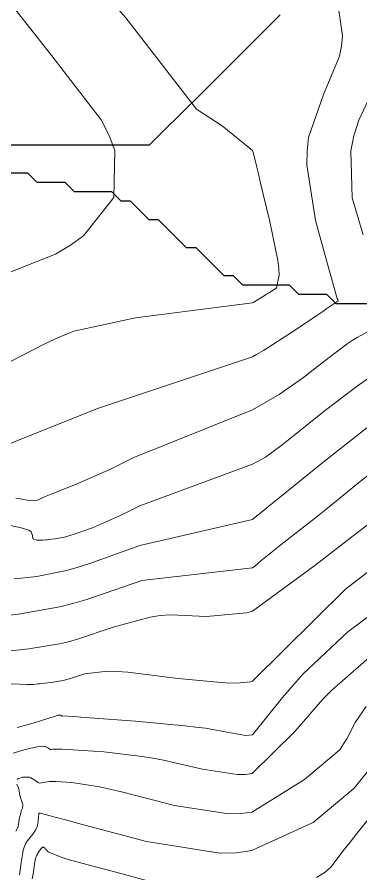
# Model space of a CAD drawing. Header units: millimetres. Extents: x 837475 to 838477, y 1189012 to 1191015.
# Drawn here: x 837974.8 to 838011.6, y 1190681.8 to 1190773.6 of the extents above; entities that cross this region are included whole.
import ezdxf

# ---------------------------------------------------------------- set-up
doc = ezdxf.new("R2010")
doc.units = ezdxf.units.MM
doc.header["$LTSCALE"] = 0.3
doc.layers.add('COTAS 10', color=7, linetype='Continuous', lineweight=9, true_color=0x6e3e2d)
doc.layers.add('COTAS INT', color=7, linetype='Continuous', lineweight=5, true_color=0x9fa19f)
doc.layers.add('DRENAJE', color=5, linetype='Continuous', lineweight=25)

msp = doc.modelspace()

# ---------------------------------------------------------------- linework, layer by layer
at = {"layer": 'COTAS 10'}
for points in [[(838014.551, 1190769.385), (838011.36, 1190762.594), (838010.858, 1190760.912), (838010.521, 1190759.315), (838010.678, 1190754.261), (838011.843, 1190750.293)], [(838013.001, 1190740.313), (838011.182, 1190739.313), (838010.664, 1190738.984), (838010.14, 1190738.631), (838008.197, 1190737.166), (838006.168, 1190735.575), (838005.59, 1190735.142), (838005.005, 1190734.712), (838002.833, 1190733.191), (838000, 1190731.559), (837987.312, 1190726.438), (837986.022, 1190725.798), (837984.81, 1190725.212), (837981.066, 1190723.559), (837978.437, 1190722.502), (837977.928, 1190722.292), (837977.512, 1190722.119), (837976.8, 1190721.792), (837975.888, 1190721.886), (837975.346, 1190721.978), (837974.68, 1190722.098)], [(837974.161, 1190702.207), (837975.072, 1190702.155), (837975.829, 1190702.117), (837975.997, 1190702.113), (837976.148, 1190702.112), (837976.544, 1190702.13), (837977.007, 1190702.183), (837977.199, 1190702.204), (837977.42, 1190702.227), (837978.451, 1190702.334), (837979.734, 1190702.55), (837980.113, 1190702.642), (837980.504, 1190702.749), (837982.003, 1190703.249), (837984.491, 1190703.534), (837985.505, 1190703.503), (837986.659, 1190703.426), (837992.003, 1190702.752), (837997.453, 1190702.26), (837998.674, 1190702.297), (837999.77, 1190702.409), (838000, 1190702.49), (838009.951, 1190712.336), (838017.423, 1190718.091)], [(838014.673, 1190690.483), (838011.169, 1190686.148), (838010.434, 1190685.227), (838009.802, 1190684.426), (838008.371, 1190682.54), (838007.766, 1190682.021), (838006.84, 1190681.442)], [(837990.601, 1190680.581), (837985.921, 1190681.868), (837981.206, 1190683.112), (837980.279, 1190683.379), (837979.517, 1190683.612), (837978.135, 1190684.174), (837977.869, 1190684.464), (837977.811, 1190684.525), (837977.759, 1190684.578), (837977.63, 1190684.702), (837977.504, 1190684.675), (837977.454, 1190684.634), (837977.399, 1190684.578), (837977.146, 1190684.252), (837976.899, 1190683.819), (837976.847, 1190683.695), (837976.802, 1190683.569), (837976.699, 1190683.101), (837976.638, 1190682.615), (837976.6, 1190682.341), (837976.525, 1190681.836), (837976.417, 1190681.303)]]:
    msp.add_lwpolyline(points, dxfattribs=at)
at = {"layer": 'COTAS INT'}
for points in [[(837978.138, 1190783.104), (837986.432, 1190773.571), (837994.014, 1190763.776), (837996.741, 1190762.002), (838000, 1190759.35), (838000.086, 1190759.023), (838000.448, 1190757.556), (838000.623, 1190756.836), (838000.83, 1190755.979), (838001.846, 1190751.75), (838002.701, 1190747.544), (838002.806, 1190746.701), (838002.854, 1190745.999), (838002.554, 1190744.625), (838001.767, 1190744.102), (838001.508, 1190743.936), (838001.231, 1190743.761), (838000.084, 1190743.05), (838000, 1190743.005), (837987.478, 1190741.425), (837980.885, 1190739.989), (837979.316, 1190739.323), (837977.702, 1190738.592), (837971.492, 1190735.425)], [(837972.519, 1190777.096), (837978.506, 1190769.502), (837983.815, 1190762.644), (837984.669, 1190760.952), (837985.255, 1190759.349), (837985.146, 1190754.305), (837981.91, 1190750.206), (837980.524, 1190749.199), (837978.927, 1190748.247), (837971.39, 1190745.272)], [(838009.075, 1190775.357), (838009.63, 1190771.612), (838009.527, 1190770.536), (838009.311, 1190769.443), (838007.604, 1190765.357), (838005.989, 1190760.731), (838005.832, 1190759.298), (838005.8, 1190757.799), (838006.736, 1190751.835), (838008.162, 1190746.666), (838008.439, 1190745.668), (838008.666, 1190744.858), (838009.063, 1190743.497), (838009.118, 1190743.379), (838009.13, 1190743.353), (838009.14, 1190743.329), (838009.162, 1190743.264), (838009.149, 1190743.215), (838009.136, 1190743.201), (838009.119, 1190743.187), (838009.028, 1190743.133), (838008.909, 1190743.067), (838008.875, 1190743.046), (838008.841, 1190743.023), (838008.714, 1190742.927), (838007.954, 1190742.399), (838007.521, 1190742.104), (838006.991, 1190741.743), (838004.274, 1190739.904), (838001.185, 1190737.917), (838000.422, 1190737.464), (838000, 1190737.224), (837983.516, 1190731.742), (837974.845, 1190728.253), (837973.163, 1190727.562)], [(837974.063, 1190719.175), (837975.233, 1190718.918), (837976.043, 1190718.641), (837976.193, 1190718.555), (837976.311, 1190718.463), (837976.466, 1190718.098), (837976.5, 1190717.779), (837976.541, 1190717.718), (837976.596, 1190717.668), (837976.905, 1190717.586), (837977.253, 1190717.583), (837977.332, 1190717.584), (837977.403, 1190717.584), (837977.594, 1190717.592), (837977.878, 1190717.618), (837978.007, 1190717.63), (837978.158, 1190717.645), (837978.887, 1190717.719), (837980.028, 1190717.957), (837980.439, 1190718.076), (837980.891, 1190718.217), (837982.868, 1190718.917), (837985.768, 1190720.191), (837986.802, 1190720.694), (837987.936, 1190721.263), (838000, 1190725.725), (838001.391, 1190726.478), (838003.018, 1190727.681), (838003.659, 1190728.18), (838004.382, 1190728.75), (838007.68, 1190731.406), (838011.333, 1190734.189), (838012.281, 1190734.84)], [(838012.226, 1190729.624), (838007.328, 1190725.78), (838002.839, 1190722.126), (838001.975, 1190721.423), (838001.275, 1190720.854), (838000.115, 1190719.912), (838000.03, 1190719.843), (838000.008, 1190719.825), (838000, 1190719.818), (837987.944, 1190716.999), (837982.468, 1190715.061), (837981.215, 1190714.669), (837980.077, 1190714.341), (837976.917, 1190713.683), (837974.898, 1190713.478), (837974.48, 1190713.437)], [(838014.804, 1190726.432), (838011.531, 1190723.863), (838008.023, 1190721.029), (838007.124, 1190720.312), (838006.258, 1190719.625), (838003.393, 1190717.386), (838000.882, 1190715.366), (838000.238, 1190714.817), (838000, 1190714.608), (837988.166, 1190713.248), (837982.248, 1190711.226), (837980.778, 1190710.805), (837979.381, 1190710.445), (837974.946, 1190709.646), (837971.659, 1190709.313)], [(837973.451, 1190705.654), (837976.067, 1190705.926), (837979.324, 1190706.473), (837980.288, 1190706.708), (837981.279, 1190706.977), (837985.085, 1190708.249), (837989.041, 1190709.34), (837990.127, 1190709.497), (837991.209, 1190709.59), (837995.085, 1190709.398), (837999.388, 1190709.785), (838000, 1190709.992), (838006.672, 1190714.861), (838011.241, 1190718.396), (838012.274, 1190719.202)], [(838017.271, 1190713.004), (838010.214, 1190707.769), (838005.392, 1190703.219), (838003.192, 1190700.729), (838000, 1190696.738), (837999.987, 1190696.732), (837999.645, 1190696.684), (837999.27, 1190696.673), (837997.636, 1190696.933), (837994.954, 1190697.425), (837993.918, 1190697.56), (837992.754, 1190697.695), (837987.489, 1190698.174), (837982.577, 1190698.552), (837981.636, 1190698.622), (837980.875, 1190698.677), (837979.64, 1190698.751), (837979.588, 1190698.742), (837979.574, 1190698.745), (837979.559, 1190698.75), (837979.507, 1190698.789), (837979.43, 1190698.826), (837979.399, 1190698.83), (837979.364, 1190698.832), (837979.207, 1190698.818), (837978.684, 1190698.671), (837978.419, 1190698.589), (837978.102, 1190698.489), (837976.525, 1190697.982), (837974.797, 1190697.506)], [(837974.392, 1190694.751), (837975.566, 1190695.112), (837975.851, 1190695.191), (837976.119, 1190695.261), (837976.94, 1190695.439), (837977.548, 1190695.495), (837977.681, 1190695.488), (837977.8, 1190695.471), (837978.1, 1190695.329), (837978.301, 1190695.18), (837978.356, 1190695.16), (837978.412, 1190695.149), (837978.612, 1190695.182), (837979.572, 1190695.194), (837980.107, 1190695.169), (837980.757, 1190695.131), (837984.078, 1190694.893), (837988.181, 1190694.417), (837989.325, 1190694.23), (837990.472, 1190694.018), (837994.644, 1190693.051), (837998.346, 1190692.462), (837999.196, 1190692.488), (837999.971, 1190692.595), (838000, 1190692.609), (838004.524, 1190697.08), (838007.507, 1190700.549), (838008.479, 1190701.53), (838013.067, 1190705.504)], [(837974.805, 1190691.926), (837974.883, 1190692), (837975.385, 1190692.181), (837975.995, 1190692.203), (837976.142, 1190692.176), (837976.279, 1190692.135), (837976.692, 1190691.868), (837977.042, 1190691.61), (837977.139, 1190691.575), (837977.235, 1190691.555), (837977.584, 1190691.614), (837978.269, 1190691.711), (837978.577, 1190691.716), (837978.937, 1190691.711), (837980.667, 1190691.613), (837983.608, 1190691.14), (837984.732, 1190690.899), (837985.99, 1190690.61), (837991.652, 1190689.17), (837997.421, 1190688.25), (837998.747, 1190688.291), (837999.955, 1190688.458), (838000, 1190688.48), (838005.566, 1190691.925), (838009.376, 1190695.167), (838009.749, 1190695.757), (838010.086, 1190696.315), (838010.991, 1190698.053), (838012.152, 1190699.776)], [(837975.074, 1190681.736), (837975.102, 1190681.961), (837975.231, 1190683.035), (837975.4, 1190684.133), (837975.453, 1190684.373), (837975.509, 1190684.585), (837975.735, 1190685.117), (837976.003, 1190685.483), (837976.086, 1190685.59), (837976.172, 1190685.699), (837976.516, 1190686.115), (837976.822, 1190686.582), (837976.885, 1190686.724), (837976.938, 1190686.871), (837977.051, 1190687.449), (837977.094, 1190687.949), (837977.103, 1190688.047), (837977.11, 1190688.127), (837977.127, 1190688.272), (837977.137, 1190688.299), (837977.145, 1190688.311), (837977.164, 1190688.325), (837977.191, 1190688.332), (837977.2, 1190688.333), (837977.211, 1190688.333), (837977.255, 1190688.332), (837979.035, 1190687.863), (837980.139, 1190687.568), (837981.508, 1190687.203), (837988.66, 1190685.288), (837996.497, 1190684.039), (837998.298, 1190684.094), (837999.939, 1190684.322), (838000, 1190684.352), (838006.492, 1190687.35), (838010.829, 1190690.985), (838013.933, 1190694.813)], [(837974.662, 1190686.4), (837974.826, 1190686.651), (837974.859, 1190686.727), (837974.888, 1190686.806), (837974.949, 1190687.115), (837974.992, 1190687.464), (837975.009, 1190687.567), (837975.029, 1190687.673), (837975.12, 1190688.081), (837975.224, 1190688.464), (837975.251, 1190688.554), (837975.279, 1190688.637), (837975.373, 1190688.879), (837975.41, 1190689.143), (837975.4, 1190689.239), (837975.382, 1190689.345), (837975.246, 1190689.813), (837975.096, 1190690.271), (837975.069, 1190690.371), (837975.049, 1190690.46), (837975.028, 1190690.682), (837975.004, 1190690.889), (837974.982, 1190690.968), (837974.952, 1190691.056), (837974.789, 1190691.452)]]:
    msp.add_lwpolyline(points, dxfattribs=at)
at = {"layer": 'DRENAJE'}
for points in [[(838002.946, 1190773.892, 0), (838001.946, 1190772.892, 0), (838000.946, 1190771.892, 0), (837999.947, 1190770.893, 0), (837998.947, 1190769.893, 0), (837997.947, 1190768.893, 0), (837996.948, 1190767.894, 0), (837995.948, 1190766.894, 0), (837994.948, 1190765.894, 0), (837993.949, 1190764.895, 0), (837992.949, 1190763.895, 0), (837991.949, 1190762.895, 0), (837990.95, 1190761.896, 0), (837989.95, 1190760.896, 0), (837988.95, 1190759.896, 0), (837961.96, 1190759.896, 0), (837961.96, 1190760.896, 0), (837959.96, 1190762.895, 0), (837958.961, 1190763.895, 0), (837957.961, 1190764.895, 0), (837956.961, 1190765.894, 0), (837955.962, 1190766.894, 0)], [(837996.948, 1190745.901, 0), (837995.948, 1190746.901, 0), (837994.948, 1190747.9, 0), (837993.949, 1190748.9, 0), (837992.949, 1190748.9, 0), (837991.949, 1190749.9, 0), (837990.95, 1190750.899, 0), (837989.95, 1190751.899, 0), (837988.95, 1190751.899, 0), (837987.951, 1190752.899, 0), (837986.951, 1190753.898, 0), (837985.951, 1190753.898, 0), (837984.952, 1190754.898, 0), (837980.953, 1190754.898, 0), (837979.953, 1190755.898, 0), (837976.954, 1190755.898, 0), (837975.955, 1190756.897, 0), (837973.956, 1190756.897, 0)], [(838036.934, 1190739.903, 0), (838035.935, 1190740.903, 0), (838034.935, 1190741.902, 0), (838033.935, 1190742.902, 0), (838008.944, 1190742.902, 0), (838007.944, 1190743.902, 0), (838004.945, 1190743.902, 0), (838003.945, 1190744.901, 0), (837998.947, 1190744.901, 0), (837997.947, 1190745.901, 0), (837996.948, 1190745.901, 0)]]:
    msp.add_polyline3d(points, dxfattribs=at)

doc.saveas('drawing.dxf')
